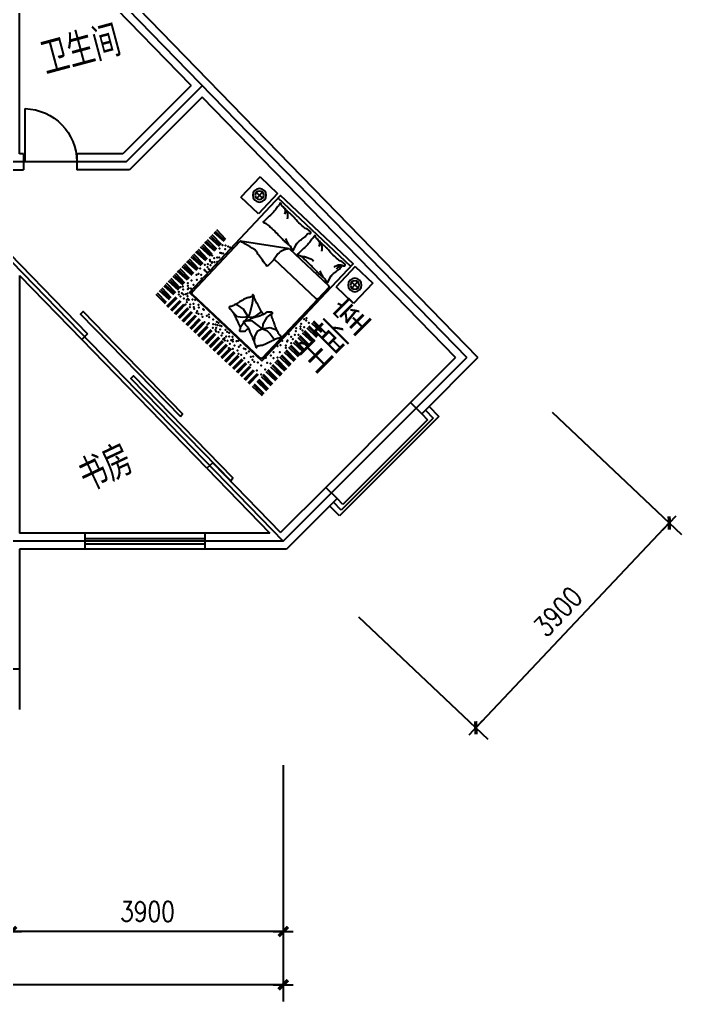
# Model space of a CAD drawing. Header units: millimetres. Extents: x 1488 to 36024, y 746 to 26342.
# Drawn here: x 26076 to 36024, y 3017 to 17773 of the extents above; entities that cross this region are included whole.
import ezdxf
from ezdxf.enums import TextEntityAlignment as Align

# ---------------------------------------------------------------- set-up
doc = ezdxf.new("R2010")
doc.units = ezdxf.units.MM
for name, color, linetype in [('AXIS', 3, 'Continuous'), ('DOTE', 1, 'Continuous'), ('PUB_DIM', 3, 'Continuous'), ('PUB_TEXT', 7, 'Continuous'), ('WALL', 255, 'Continuous'), ('WHATCH', 75, 'Continuous'), ('WINDOW', 2, 'Continuous'), ('WINDOW_TEXT', 7, 'Continuous')]:
    doc.layers.add(name, color=color, linetype=linetype)
doc.styles.add('_HZTXT', font='txt.shx', dxfattribs={"width": 0.8, "bigfont": 'hztxt.shx'})
doc.styles.add('DIM_FONT', font='SIMPLEX.shx', dxfattribs={"width": 0.8})
doc.styles.add('SIMPLEX', font='SIMPLEX.SHX')
doc.dimstyles.new('AXIS', dxfattribs={"dimtxt": 300, "dimasz": 1, "dimexe": 250, "dimexo": 300, "dimgap": 150, "dimtad": 1, "dimdec": 0, "dimzin": 0, "dimdsep": 46, "dimtxsty": 'DIM_FONT', "dimblk": '_DIMX', "dimcen": 0.09, "dimse1": 1, "dimse2": 1, "dimclrt": 7, "dimadec": 0, "dimazin": 0, "dimtfac": 1, "dimtdec": 0, "dimtix": 1, "dimtmove": 2, "dimatfit": 3, "dimldrblk": '_DIMX', "dimfxl": 1, "dimtolj": 1, "dimtzin": 0, "dimarcsym": 0})
doc.dimstyles.new('DIMB', dxfattribs={"dimtxt": 300, "dimasz": 1, "dimexe": 250, "dimexo": 300, "dimgap": 150, "dimtad": 1, "dimdec": 0, "dimzin": 0, "dimdsep": 46, "dimtxsty": 'DIM_FONT', "dimblk": '_DIMX', "dimcen": 0.09, "dimse2": 1, "dimclrt": 7, "dimadec": 0, "dimazin": 0, "dimtfac": 1, "dimtdec": 0, "dimtix": 1, "dimtmove": 2, "dimatfit": 3, "dimldrblk": '_DIMX', "dimfxl": 1, "dimtolj": 1, "dimtzin": 0, "dimarcsym": 0})
doc.dimstyles.new('DIMN', dxfattribs={"dimtxt": 300, "dimasz": 1, "dimexe": 250, "dimexo": 300, "dimgap": 150, "dimtad": 1, "dimdec": 0, "dimzin": 0, "dimdsep": 46, "dimtxsty": 'DIM_FONT', "dimblk": '_DIMX', "dimcen": 0.09, "dimclrt": 7, "dimadec": 0, "dimazin": 0, "dimtfac": 1, "dimtdec": 0, "dimtix": 1, "dimtmove": 2, "dimatfit": 3, "dimldrblk": '_DIMX', "dimfxl": 1, "dimtolj": 1, "dimtzin": 0, "dimarcsym": 0})

# ---------------------------------------------------------------- blocks, each defined once
blk = doc.blocks.new('_DIMX')
blk.add_line((-150, 0), (150, 0))
at = {"const_width": 50}
blk.add_lwpolyline([(-70, -70), (70, 70)], dxfattribs=at)
blk = doc.blocks.new('*D54')
at = {"layer": 'AXIS', "color": 0, "lineweight": -2, "transparency": 16777216}
for p, q in [((7472, 6567), (7472, 3017)), ((30040, 6567), (30040, 3017)), ((30039, 3267), (7473, 3267))]:
    blk.add_line(p, q, dxfattribs=at)
at = {"layer": 'DEFPOINTS', "color": 0, "transparency": 16777216}
for p in [(7472, 6867), (30040, 6867), (7472, 3267)]:
    blk.add_point(p, dxfattribs=at)
at = {"layer": 'AXIS', "color": 0, "lineweight": -2, "transparency": 16777216, "rotation": 180}
blk.add_blockref('_DIMX', (7472, 3267), dxfattribs=at)
at = {"layer": 'AXIS', "color": 0, "lineweight": -2, "transparency": 16777216}
blk.add_blockref('_DIMX', (30040, 3267), dxfattribs=at)
at = {"layer": 'AXIS', "color": 7, "transparency": 16777216, "insert": (18756, 3567), "char_height": 300, "attachment_point": 5, "style": 'DIM_FONT'}
blk.add_mtext('\\A1;22200', dxfattribs=at)
blk = doc.blocks.new('M_C54TQD')
for p, q in [((0, -52), (1500, -52)), ((26, -509), (26, -1968)), ((853, -489), (46, -489)), ((853, -489), (1472, -916)), ((46, -761), (915, -761)), ((1472, -1968), (1472, -916)), ((395, -1471), (369, -1593)), ((381, -1368), (395, -1471)), ((528, -1559), (509, -1470)), ((698, -1472), (623, -1603)), ((778, -1368), (698, -1472)), ((188, -1621), (90, -1638)), ((161, -1514), (137, -1518)), ((255, -1552), (161, -1514)), ((257, -1618), (188, -1621)), ((324, -1645), (255, -1552)), ((324, -1645), (257, -1618)), ((369, -1593), (324, -1645)), ((548, -1617), (528, -1559)), ((605, -1658), (548, -1617)), ((623, -1603), (605, -1658)), ((90, -1638), (87, -1645)), ((324, -1645), (510, -1664)), ((324, -1645), (355, -1728)), ((355, -1728), (335, -1810)), ((510, -1664), (560, -1700)), ((560, -1700), (572, -1709)), ((592, -1767), (580, -1861)), ((605, -1658), (594, -1752)), ((605, -1658), (734, -1626)), ((605, -1658), (655, -1721)), ((655, -1721), (720, -1769)), ((720, -1769), (813, -1769)), ((734, -1626), (837, -1640)), ((837, -1640), (873, -1660)), ((335, -1810), (281, -1873)), ((46, -1988), (1452, -1988))]:
    blk.add_line(p, q)
blk.add_lwpolyline([(0, -2000), (0, 0), (1500, 0), (1500, -2000)], close=True)
for points in [[(101, -127, -0.263368), (73, -108, -0.494818), (82, -89, -0.049225), (100, -88, -0.036831), (124, -89, -0.031893), (161, -97, 0.035782), (195, -104, 0.032941), (285, -110, 0.026564), (396, -104, 0.017905), (434, -99, -0.033397), (454, -97, -0.03204), (491, -97, 0.018442), (555, -101, 0.010837), (620, -100, 0.014624), (668, -97, 0.111249), (691, -89, -0.153708), (708, -86, -0.076444), (715, -87, -0.215512), (717, -89, -0.585858), (714, -92, 0.363489), (709, -95, 0.191716), (709, -106, -0.129675), (711, -123, -0.01735), (708, -140, 0.019326), (706, -155, 0.018818), (699, -223, 0.021828), (698, -283, 0.006204), (700, -316, 0.001963), (706, -423, 0.028341), (710, -459, -0.117014), (709, -468, -0.36606), (708, -469, -0.03973), (694, -466, -0.048309), (681, -461, 0.062981), (670, -457, 0.04058), (647, -454, 0.014345), (580, -451, 0.005484), (454, -452, 0.007153), (358, -455, 0.008762), (316, -458, -0.008153), (270, -461, -0.06251), (213, -456, 0.078669), (167, -454, 0.047825), (145, -459, -0.034494), (114, -466, -0.023571), (89, -469, -0.510228), (88, -468), (95, -438), (116, -356, 0.073041), (118, -336, 0.023305), (112, -275, 0.018299), (108, -252, -0.01097), (101, -214, -0.042281), (98, -180, -0.027201), (101, -126)], [(99, -143, -0.05369), (114, -156, -0.070312), (122, -168, -0.015448), (125, -177, -0.013244), (129, -187, -0.082127), (132, -205, -0.064164), (129, -228)], [(101, -127, -0.077379), (136, -152, -0.077379), (161, -187, -0.047525), (171, -211, -0.047525), (176, -238)], [(575, -101, 0.027842), (551, -111, 0.048685), (539, -119, 0.023666), (511, -144, 0.031223), (492, -164, 0.046801), (486, -172, 0.023191), (478, -189)], [(657, -95, 0.088153), (622, -98, 0.088153), (591, -114, 0.077547), (569, -135, 0.077547), (555, -162)], [(810, -127, -0.263368), (782, -108, -0.494818), (791, -89, -0.049225), (809, -88, -0.036831), (833, -89, -0.031893), (871, -97, 0.035782), (905, -104, 0.032941), (994, -110, 0.026564), (1106, -104, 0.017905), (1143, -99, -0.033397), (1163, -97, -0.03204), (1200, -97, 0.018442), (1265, -101, 0.010837), (1329, -100, 0.014624), (1377, -97, 0.111249), (1400, -89, -0.153708), (1417, -86, -0.076444), (1424, -87, -0.215512), (1426, -89, -0.585858), (1423, -92, 0.363489), (1419, -95, 0.191716), (1419, -106, -0.129675), (1421, -123, -0.01735), (1418, -140, 0.019326), (1415, -155, 0.018818), (1408, -223, 0.021828), (1407, -283, 0.006204), (1409, -316, 0.001963), (1415, -423, 0.028341), (1419, -459, -0.117014), (1419, -468, -0.36606), (1417, -469, -0.03973), (1404, -466, -0.048309), (1390, -461, 0.062981), (1379, -457, 0.04058), (1356, -454, 0.014345), (1289, -451, 0.005484), (1164, -452, 0.007153), (1067, -455, 0.008762), (1025, -458, -0.008153), (979, -461, -0.06251), (922, -456, 0.078669), (877, -454, 0.047825), (854, -459, -0.034494), (823, -466, -0.023571), (798, -469, -0.510228), (797, -468), (805, -438), (825, -356, 0.073041), (827, -336, 0.023305), (821, -275, 0.018299), (817, -252, -0.01097), (810, -214, -0.042281), (807, -180, -0.027201), (810, -126)], [(1284, -101, 0.027842), (1260, -111, 0.048685), (1248, -119, 0.023666), (1220, -144, 0.031223), (1201, -164, 0.046801), (1196, -172, 0.023191), (1188, -189)], [(1366, -95, 0.088153), (1332, -98, 0.088153), (1300, -114, 0.077547), (1279, -135, 0.077547), (1265, -162)], [(191, -454, 0.009729), (219, -445, 0.009729), (246, -435, 0.007971), (267, -426, 0.007971), (289, -416)], [(661, -455, 0.016108), (622, -429, 0.024599), (595, -414, 0.009477), (546, -391, 0.015937), (516, -378, 0.072521), (500, -375, 0.033339), (463, -375)], [(901, -454, 0.009729), (928, -445, 0.009729), (955, -435, 0.007971), (977, -426, 0.007971), (998, -416)], [(853, -489, -0.085272), (917, -599, -0.124044), (926, -686), (912, -782), (914, -912)], [(914, -912, 0.007867), (1032, -894, 0.009508), (1128, -876, 0.006616), (1193, -862, -0.023828), (1212, -858, -0.080713), (1230, -859, -0.009591), (1383, -891, -0.013133), (1416, -899, -0.007859), (1472, -916)], [(464, -1480, 0.025626), (476, -1478, 0.0108), (605, -1436, 0.00456), (692, -1405, 0.01125), (727, -1391, 0.069394), (746, -1380, -0.079756), (763, -1371, -0.106399), (778, -1368, -0.328642), (782, -1372, -0.299547), (779, -1378, 0.189917), (774, -1387, 0.033518), (773, -1397, 0.075627), (773, -1402, 0.053489), (776, -1410, 0.017838), (788, -1432, 0.038394), (805, -1456, -0.059529), (816, -1472, -0.035943), (826, -1498, -0.011245), (852, -1585, -0.006203), (862, -1624, 0.010783), (868, -1647, 0.019485), (873, -1660, 0.005062), (892, -1710, 0.101392), (909, -1736, -0.223768), (914, -1749, -0.25558), (911, -1754, -0.081563), (895, -1759, -0.071805), (878, -1759, 0.069985), (861, -1759, 0.03546), (801, -1772, 0.029432), (732, -1797, 0.001554), (699, -1811, -0.00152), (665, -1826, -0.004735), (629, -1840, 0.00382), (586, -1859, 0.296001), (564, -1891, -0.649774), (542, -1900, -0.02319), (538, -1895, 0.0288), (534, -1892, 0.005727), (527, -1886, -0.004358), (519, -1878, -0.027528), (502, -1861, -0.046214), (493, -1850, -0.194121), (490, -1833, 0.133719), (489, -1809, 0.005779), (482, -1787, 0.008882)]]:
    blk.add_lwpolyline(points, format="xyb")
blk.add_lwpolyline([(58, -1583, 0.101392), (40, -1559, -0.223768), (34, -1546, -0.25558), (36, -1541, -0.081563), (52, -1535, -0.071805), (69, -1534, 0.069985), (86, -1532, 0.03546), (145, -1515, 0.029432), (211, -1485, 0.001554), (244, -1468, -0.00152), (276, -1451, -0.004735), (311, -1433, 0.00382), (353, -1412, 0.296001), (372, -1378, -0.649774), (393, -1367, -0.02319), (398, -1372, 0.0288), (402, -1375, 0.005727), (409, -1380, -0.004358), (418, -1387, -0.027528), (436, -1403, -0.046214), (445, -1414, -0.194121), (450, -1430, 0.133719), (453, -1454, 0.011505), (471, -1496, 0.008882), (497, -1550, 0.012426), (535, -1618, -0.033612), (547, -1644), (570, -1701), (588, -1744, 0.224341), (603, -1757, -0.722772), (603, -1766, -0.103513), (599, -1767, 0.053465), (592, -1767, 0.030109), (569, -1772, -0.031436), (547, -1776, -0.05324), (532, -1776, 0.05518), (517, -1777, 0.056271), (492, -1783, 0.0108), (366, -1835, 0.00456), (281, -1873, 0.01125), (247, -1889, 0.069394), (229, -1902, -0.079756), (213, -1912, -0.106399), (199, -1915, -0.328642), (195, -1912, -0.299547), (196, -1906, 0.189917), (201, -1896, 0.033518), (202, -1886, 0.075627), (201, -1882, 0.053489), (197, -1874, 0.017838), (184, -1853, 0.038394), (165, -1830, -0.059529), (153, -1815, -0.035943), (140, -1790, -0.011245), (108, -1705, -0.006203), (95, -1667, 0.010783), (87, -1645, 0.019485), (82, -1632, 0.005062)], format="xyb", close=True)
for centre, start, end in [((46, -509), 90, 180), ((46, -741), 180, 270), ((46, -1968), 180, 270), ((1452, -1968), 270, 360)]:
    blk.add_arc(centre, 20, start, end)
at = {"style": 'DIM_FONT', "width": 0.8, "flags": 9}
for tag in ['XSIZE', 'YSIZE']:
    blk.add_attdef(tag, (0, 0), '', height=0.5, dxfattribs=at)
blk = doc.blocks.new('_C1LRD')
for p, q in [((-1981, 1202), (-1559, 1202)), ((-1981, 1202), (-1981, 839)), ((-1559, 839), (-1559, 1202)), ((-1774, 1086), (-1774, 947)), ((-953, 1135), (-942, 935)), ((-924, 1135), (-920, 935)), ((-895, 1135), (-902, 935)), ((-853, 1135), (-842, 935)), ((-824, 1135), (-820, 935)), ((-795, 1135), (-802, 935)), ((-753, 1135), (-742, 935)), ((-724, 1135), (-720, 935)), ((-695, 1135), (-702, 935)), ((-653, 1135), (-642, 935)), ((-624, 1135), (-620, 935)), ((-595, 1135), (-602, 935)), ((-553, 1135), (-542, 935)), ((-524, 1135), (-520, 935)), ((-495, 1135), (-502, 935)), ((-453, 1135), (-442, 935)), ((-424, 1135), (-420, 935)), ((-395, 1135), (-402, 935)), ((-353, 1135), (-342, 935)), ((-324, 1135), (-320, 935)), ((-295, 1135), (-302, 935)), ((-253, 1135), (-242, 935)), ((-224, 1135), (-220, 935)), ((-195, 1135), (-202, 935)), ((-153, 1135), (-142, 935)), ((-124, 1135), (-120, 935)), ((-95, 1135), (-102, 935)), ((-53, 1135), (-42, 935)), ((-24, 1135), (-20, 935)), ((5, 1135), (-2, 935)), ((47, 1135), (58, 935)), ((76, 1135), (80, 935)), ((105, 1135), (98, 935)), ((147, 1135), (158, 935)), ((176, 1135), (180, 935)), ((205, 1133), (198, 935)), ((247, 1134), (258, 935)), ((277, 1134), (280, 935)), ((305, 1134), (298, 935)), ((347, 1134), (358, 935)), ((377, 1134), (380, 935)), ((-1845, 1019), (-1701, 1019)), ((203, 884), (402, 890)), ((-1981, 839), (-1559, 839)), ((203, 878), (402, 872)), ((203, 864), (402, 866)), ((203, 804), (402, 810)), ((203, 798), (402, 792)), ((203, 784), (402, 786)), ((203, 724), (402, 730)), ((203, 718), (402, 712)), ((203, 704), (402, 706)), ((203, 644), (402, 650)), ((203, 638), (402, 632)), ((203, 624), (402, 626)), ((203, 564), (402, 570)), ((203, 558), (402, 552)), ((203, 544), (402, 546)), ((203, 484), (402, 490)), ((203, 478), (402, 472)), ((203, 464), (402, 466)), ((203, 404), (402, 410)), ((203, 398), (402, 392)), ((203, 384), (406, 386)), ((203, 324), (402, 330)), ((203, 318), (402, 312)), ((203, 304), (402, 306)), ((203, 244), (402, 250)), ((203, 238), (402, 232)), ((203, 224), (402, 226)), ((203, 164), (402, 170)), ((203, 158), (402, 152)), ((203, 144), (402, 146)), ((203, 84), (402, 90)), ((203, 78), (402, 72)), ((203, 64), (402, 66)), ((203, 4), (402, 10)), ((203, -2), (402, -8)), ((203, -16), (402, -14)), ((203, -76), (402, -70)), ((203, -82), (402, -88)), ((203, -96), (402, -94)), ((203, -156), (402, -150)), ((203, -162), (402, -168)), ((203, -176), (402, -174)), ((203, -236), (402, -230)), ((203, -242), (402, -248)), ((203, -256), (402, -254)), ((203, -316), (402, -310)), ((203, -322), (402, -328)), ((203, -336), (402, -334)), ((203, -396), (402, -390)), ((203, -402), (402, -408)), ((203, -416), (402, -414)), ((203, -476), (402, -470)), ((203, -482), (402, -488)), ((203, -496), (402, -494)), ((203, -556), (402, -550)), ((203, -562), (402, -568)), ((203, -576), (402, -574)), ((203, -636), (402, -630)), ((203, -642), (402, -648)), ((203, -656), (402, -654)), ((203, -716), (402, -710)), ((203, -722), (402, -728)), ((203, -736), (402, -734)), ((-1981, -765), (-1981, -1128)), ((-1981, -765), (-1559, -765)), ((-1774, -881), (-1774, -1020)), ((-1559, -1128), (-1559, -765)), ((-955, -868), (-947, -1068)), ((-938, -868), (-932, -1068)), ((-910, -868), (-910, -1068)), ((-855, -868), (-847, -1068)), ((-838, -868), (-832, -1068)), ((-810, -868), (-810, -1068)), ((-755, -868), (-747, -1068)), ((-738, -868), (-732, -1068)), ((-710, -868), (-710, -1068)), ((-655, -868), (-647, -1068)), ((-638, -868), (-632, -1068)), ((-610, -868), (-610, -1068)), ((-555, -868), (-547, -1068)), ((-538, -868), (-532, -1068)), ((-510, -868), (-510, -1068)), ((-455, -868), (-447, -1068)), ((-438, -868), (-432, -1068)), ((-410, -868), (-410, -1068)), ((-355, -868), (-347, -1068)), ((-338, -868), (-332, -1068)), ((-310, -868), (-310, -1068)), ((-255, -868), (-247, -1068)), ((-238, -868), (-232, -1068)), ((-210, -868), (-210, -1068)), ((-155, -868), (-147, -1068)), ((-138, -868), (-132, -1068)), ((-110, -868), (-110, -1068)), ((-55, -868), (-47, -1068)), ((-38, -868), (-32, -1068)), ((-10, -868), (-10, -1068)), ((45, -868), (53, -1068)), ((62, -868), (68, -1068)), ((90, -868), (90, -1068)), ((145, -868), (153, -1068)), ((162, -868), (168, -1068)), ((190, -868), (190, -1068)), ((203, -796), (402, -790)), ((203, -802), (402, -808)), ((203, -816), (402, -814)), ((245, -868), (254, -1072)), ((262, -868), (268, -1072)), ((290, -868), (290, -1072)), ((345, -868), (354, -1072)), ((362, -868), (368, -1072)), ((390, -868), (390, -1072)), ((-1845, -949), (-1701, -949)), ((-1981, -1128), (-1559, -1128))]:
    blk.add_line(p, q)
for centre, radius in [((-1774, 1017), 102), ((-1774, 1017), 63.9), ((-1774, -951), 102), ((-1774, -951), 63.9)]:
    blk.add_circle(centre, radius)
for p in [(-846, 911), (-776, 906), (-627, 915), (-558, 896), (-448, 901), (-359, 911), (-254, 886), (-140, 886), (-75, 896), (14, 915), (44, 935), (114, 906), (-901, 801), (-891, 831), (-871, 871), (-831, 836), (-761, 816), (-751, 836), (-737, 856), (-677, 816), (-657, 841), (-617, 866), (-607, 796), (-577, 821), (-553, 846), (-543, 876), (-543, 846), (-503, 831), (-488, 871), (-448, 846), (-443, 811), (-393, 851), (-389, 806), (-384, 841), (-299, 836), (-284, 876), (-264, 796), (-200, 831), (-115, 816), (-45, 871), (-45, 811), (-26, 836), (-6, 836), (44, 881), (44, 796), (69, 806), (74, 766), (94, 826), (99, 856), (138, 781), (143, 876), (148, 836), (34, 647), (59, 677), (94, 622), (99, 732), (99, 712), (119, 737), (138, 652), (143, 712), (168, 627), (183, 702), (54, 553), (54, 463), (54, 449), (79, 523), (128, 583), (138, 508), (143, 563), (153, 463), (163, 498), (54, 344), (79, 314), (89, 354), (124, 429), (143, 389), (183, 314), (44, 150), (49, 180), (64, 245), (94, 165), (114, 195), (148, 255), (158, 165), (178, 255), (49, 86), (49, 6), (59, 111), (79, 140), (99, 66), (114, 1), (124, 126), (148, 56), (153, 111), (163, 86), (44, -68), (54, -33), (84, -103), (114, -73), (148, -133), (153, -14), (153, -73), (173, -98), (178, -68), (39, -247), (54, -148), (59, -232), (79, -177), (104, -163), (104, -197), (128, -257), (158, -192), (183, -272), (213, -222), (54, -416), (64, -317), (64, -391), (99, -317), (153, -341), (163, -426), (178, -386), (44, -476), (54, -575), (84, -555), (89, -466), (168, -495), (168, -580), (-553, -734), (-413, -729), (-309, -734), (-60, -724), (74, -689), (99, -600), (104, -639), (173, -630), (-915, -764), (-886, -838), (-881, -784), (-876, -749), (-796, -764), (-791, -828), (-761, -784), (-737, -808), (-737, -848), (-697, -754), (-662, -779), (-647, -848), (-612, -808), (-553, -788), (-543, -828), (-478, -853), (-473, -784), (-458, -793), (-398, -818), (-374, -843), (-349, -759), (-264, -823), (-200, -754), (-185, -853), (-135, -759), (-135, -813), (-45, -838), (-21, -793), (74, -754), (74, -838), (173, -759), (173, -848)]:
    blk.add_point(p)
at = {"rotation": 90}
blk.add_blockref('M_C54TQD', (-1987, -716), dxfattribs=at)
at = {"style": 'DIM_FONT', "width": 0.8, "flags": 9}
for tag in ['XSIZE', 'YSIZE']:
    blk.add_attdef(tag, (0, 0), '', height=0.5, dxfattribs=at)
blk = doc.blocks.new('_C13COL')
at = {"layer": 'WHATCH', "xscale": -1}
blk.add_blockref('_C1LRD', (-1981, 1128), dxfattribs=at)
at = {"style": 'DIM_FONT', "width": 0.8, "flags": 9}
for tag in ['XSIZE', 'YSIZE']:
    blk.add_attdef(tag, (0, 0), '', height=0.5, dxfattribs=at)
blk = doc.blocks.new('*D45')
at = {"layer": 'AXIS', "color": 0, "lineweight": -2, "transparency": 16777216}
for p, q in [((30040, 6567), (30040, 3817)), ((30039, 4067), (25957, 4067))]:
    blk.add_line(p, q, dxfattribs=at)
at = {"layer": 'DEFPOINTS', "color": 0, "transparency": 16777216}
for p in [(25956, 6867), (30040, 6867), (25956, 4067)]:
    blk.add_point(p, dxfattribs=at)
at = {"layer": 'AXIS', "color": 0, "lineweight": -2, "transparency": 16777216, "rotation": 180}
blk.add_blockref('_DIMX', (25956, 4067), dxfattribs=at)
at = {"layer": 'AXIS', "color": 0, "lineweight": -2, "transparency": 16777216}
blk.add_blockref('_DIMX', (30040, 4067), dxfattribs=at)
at = {"layer": 'AXIS', "color": 7, "transparency": 16777216, "insert": (27998, 4367), "char_height": 300, "attachment_point": 5, "style": 'DIM_FONT'}
blk.add_mtext('\\A1;3900', dxfattribs=at)
blk = doc.blocks.new('*D46')
at = {"layer": 'AXIS', "color": 0, "lineweight": -2, "transparency": 16777216}
blk.add_line((25955, 4067), (22957, 4067), dxfattribs=at)
at = {"layer": 'DEFPOINTS', "color": 0, "transparency": 16777216}
for p in [(22956, 6867), (25956, 6867), (22956, 4067)]:
    blk.add_point(p, dxfattribs=at)
at = {"layer": 'AXIS', "color": 0, "lineweight": -2, "transparency": 16777216, "rotation": 180}
blk.add_blockref('_DIMX', (22956, 4067), dxfattribs=at)
at = {"layer": 'AXIS', "color": 0, "lineweight": -2, "transparency": 16777216}
blk.add_blockref('_DIMX', (25956, 4067), dxfattribs=at)
at = {"layer": 'AXIS', "color": 7, "transparency": 16777216, "insert": (24456, 4367), "char_height": 300, "attachment_point": 5, "style": 'DIM_FONT'}
blk.add_mtext('\\A1;3000', dxfattribs=at)
blk = doc.blocks.new('M_A14NPV')
for points in [[(0.6323, 0.2261), (0.6292, 0.2078), (-0.1643, 0.2078), (-0.1643, 0.2286)], [(0.1799, 0.1784), (0.1767, 0.1601), (-0.6168, 0.1601), (-0.6167, 0.1808)]]:
    blk.add_lwpolyline(points, close=True)
blk = doc.blocks.new('_WBLK')
for p, q in [((-0.5, 0.5), (0.5, 0.5)), ((0.5, 0.1667), (-0.5, 0.1667)), ((0.5, -0.1667), (-0.5, -0.1667)), ((-0.5, -0.5), (0.5, -0.5))]:
    blk.add_line(p, q)
at = {"layer": 'WINDOW_TEXT', "style": 'SIMPLEX', "flags": 9}
blk.add_attdef('A', text='', height=1, dxfattribs=at).set_placement((0, 1.5), align=Align.MIDDLE)
blk = doc.blocks.new('*D47')
at = {"layer": 'DEFPOINTS', "color": 0, "transparency": 16777216}
for p in [(33862, 12079), (30953, 9000), (32934, 7129)]:
    blk.add_point(p, dxfattribs=at)
at = {"layer": 'PUB_DIM', "color": 0, "lineweight": -2, "transparency": 16777216}
for p, q in [((34080, 11873), (36024, 10036)), ((35842, 10207), (32934, 7129)), ((31171, 8794), (33115, 6957))]:
    blk.add_line(p, q, dxfattribs=at)
for p, rotation in [((35843, 10207), 46.62344127346265), ((32934, 7129), 226.6234412734627)]:
    blk.add_blockref('_DIMX', p, dxfattribs=dict(at, rotation=rotation))
at = {"layer": 'PUB_DIM', "color": 7, "transparency": 16777216, "insert": (34170, 8874), "char_height": 300, "attachment_point": 5, "rotation": 46.6234, "style": 'DIM_FONT'}
blk.add_mtext('\\A1;3900', dxfattribs=at)
blk = doc.blocks.new('M_B4ONN')
for p, q in [((-0.5869, 1.3817), (0.5869, 1.3817)), ((-0.5869, 0.5), (-0.5869, 1.3817)), ((0.5869, 1.3817), (0.5869, 0.5)), ((-0.5435, 1.2006), (0.5435, 1.2006)), ((-0.5435, 0.5), (-0.5435, 1.2006)), ((0.5435, 1.2006), (0.5435, 0.5)), ((-0.5, 1.0195), (0.5, 1.0195)), ((-0.5, 0.5), (-0.5, 1.0195)), ((0.5, 1.0195), (0.5, 0.5)), ((-0.5, -0.5), (0.5, -0.5))]:
    blk.add_line(p, q)
blk = doc.blocks.new('M_A2ZXL')
blk.add_line((-0.472, 0), (-0.472, -1))
blk.add_arc((-0.5, 0), 1, 271.6231, 360)

msp = doc.modelspace()

# ---------------------------------------------------------------- linework, layer by layer
for p, q in [((28892.9, 11029.5), (27010.6, 12965.3)), ((26076.4, 8015.5), (26076.4, 7405.5))]:
    msp.add_line(p, q)
at = {"layer": 'DOTE'}
for p, q in [((26144.8, 19535.5), (32798.2, 12693.2)), ((27679.4, 15635.5), (28824.4, 16780.4)), ((27679.4, 15635.5), (11556.4, 15635.5)), ((25956.4, 14135.5), (30040.5, 9935.5)), ((30040.5, 9935.5), (32798.2, 12693.2)), ((30040.5, 9935.5), (11556.4, 9935.5))]:
    msp.add_line(p, q, dxfattribs=at)
at = {"layer": 'WALL'}
for p, q in [((32966.7, 12692), (26195.5, 19655.5)), ((26076.4, 15755.5), (26076.4, 19415.5)), ((28655.6, 16781.3), (26094.1, 19415.5)), ((28655.6, 16781.3), (27629.7, 15755.5)), ((28822.9, 16609.2), (27729.1, 15515.5)), ((32629.6, 12694.4), (28822.9, 16609.2)), ((26136.4, 15755.5), (26076.4, 15755.5)), ((26136.4, 15755.5), (26136.4, 15515.5)), ((26936.4, 15755.5), (26936.4, 15515.5)), ((27629.7, 15755.5), (26936.4, 15755.5)), ((25117.1, 15515.5), (26076.4, 15515.5)), ((26076.4, 15515.5), (26136.4, 15515.5)), ((27729.1, 15515.5), (26936.4, 15515.5)), ((25923.4, 14255.5), (27096.7, 13048.9)), ((26076.4, 13926), (26076.4, 12395.5)), ((26076.4, 13926), (27010.6, 12965.3)), ((27096.7, 13048.9), (27010.6, 12965.3)), ((32629.6, 12694.4), (31950.8, 12015.6)), ((32966.7, 12692), (32120.5, 11845.9)), ((26076.4, 12395.5), (26076.4, 10055.5)), ((31950.8, 12015.6), (32120.5, 11845.9)), ((28979, 11113.2), (28892.9, 11029.5)), ((28979, 11113.2), (29999.2, 10064)), ((28892.9, 11029.5), (29840.1, 10055.5)), ((30678, 10742.8), (29999.2, 10064)), ((30678, 10742.8), (30847.7, 10573.1)), ((30847.7, 10573.1), (30090.2, 9815.5)), ((27058.2, 10055.5), (26076.4, 10055.5)), ((27058.2, 10055.5), (27058.2, 9815.5)), ((28858.2, 10055.5), (28858.2, 9815.5)), ((29840.1, 10055.5), (28858.2, 10055.5)), ((26076.4, 9815.5), (26076.4, 8015.5)), ((27058.2, 9815.5), (26076.4, 9815.5)), ((30090.2, 9815.5), (28858.2, 9815.5)), ((25206.4, 8015.5), (26076.4, 8015.5))]:
    msp.add_line(p, q, dxfattribs=at)

# ---------------------------------------------------------------- block references
at = {"rotation": 46.72934891052905}
msp.add_blockref('_C13COL', (31386.6, 13813.5), dxfattribs=at)
at = {"layer": 'WINDOW'}
for name, p, xscale, yscale, zscale, rotation in [('M_A2ZXL', (26536.4, 15635.5), -800, 800, 800, 180), ('M_A14NPV', (28501.3, 12492.6), -2700, 2700, 2700, 134.1980207800001), ('M_B4ONN', (31399.3, 11294.3), 1800, 240.0000000000611, 1800, 225), ('_WBLK', (27958.2, 9935.5), 1800, 240.0000000000072, 1800, 180)]:
    msp.add_blockref(name, p, dxfattribs=dict(at, xscale=xscale, yscale=yscale, zscale=zscale, rotation=rotation))

# ---------------------------------------------------------------- texts
at = {"layer": 'PUB_TEXT', "style": '_HZTXT', "width": 0.8}
for s, rotation, p in [('卫生间', 15, (26476.4, 16930.3)), ('主卧室', 45, (30548.7, 12418.1)), ('书房', 25.24388, (27111.3, 10639.5))]:
    msp.add_text(s, height=500, rotation=rotation, dxfattribs=at).set_placement(p)

# ---------------------------------------------------------------- dimensions: what is measured, and where the dimension line sits
at = {"layer": 'AXIS'}
for p2, distance, text, dimstyle, picture, middle in [((7472.4, 6866.7), 3600, '22200', 'DIMN', '*D54', (18756.4, 3566.7)), ((25956.4, 6866.7), 2800, '3900', 'DIMB', '*D45', (27998.4, 4366.7))]:
    dim = msp.add_aligned_dim(p1=(30040.5, 6866.7), p2=p2, distance=distance, text=text, dimstyle=dimstyle, dxfattribs=at)
    dim.commit()
    dim.dimension.update_dxf_attribs({"geometry": picture, "text_midpoint": middle})
dim = msp.add_linear_dim(base=(22956.4, 4066.7), p1=(25956.4, 6866.7), p2=(22956.4, 6866.7), dimstyle='AXIS', dxfattribs=at)
dim.commit()
dim.dimension.update_dxf_attribs({"geometry": '*D46', "text_midpoint": (24456.4, 4366.7)})
at = {"layer": 'PUB_DIM'}
dim = msp.add_aligned_dim(p1=(33862.2, 12078.8), p2=(30953.2, 9000.1), distance=2724.8, text='3900', dimstyle='DIMN', dxfattribs=at)
dim.commit()
dim.dimension.update_dxf_attribs({"geometry": '*D47', "text_midpoint": (34170.2, 8874.1)})

doc.saveas('drawing.dxf')
